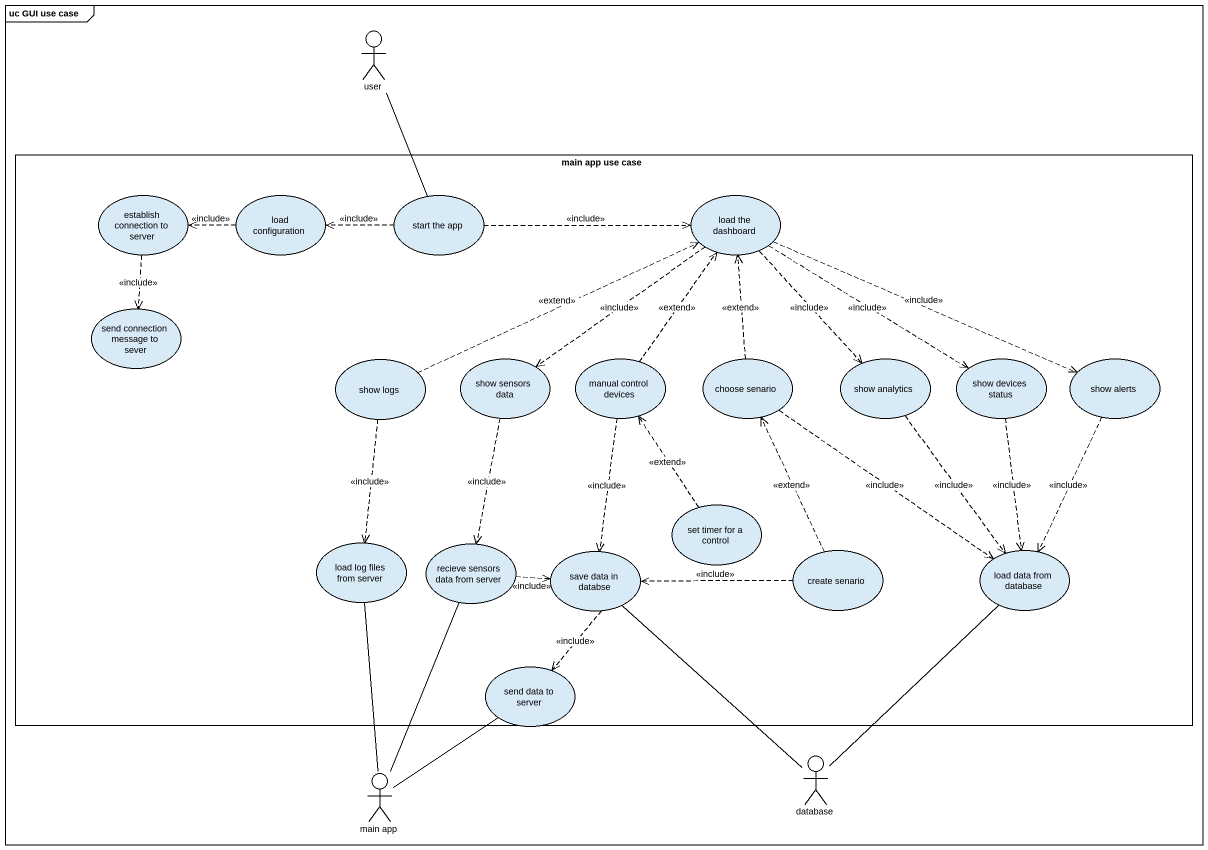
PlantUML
@startuml
mainframe uc GUI use case
actor user
rectangle "main app use case" as main_app_use_case {
  usecase "establish connection to server" as establish_connection_to
  usecase "load configuration" as load_configuration
  usecase "start the app" as start_the_app
  usecase "load the dashboard" as load_the_dashboard
  usecase "send connection message to sever" as send_connection_message_to
  usecase "show logs" as show_logs
  usecase "show sensors data" as show_sensors_data
  usecase "manual control devices" as manual_control_devices
  usecase "choose senario" as choose_senario
  usecase "show analytics" as show_analytics
  usecase "show devices status" as show_devices_status
  usecase "show alerts" as show_alerts
  usecase "set timer for a control" as set_timer_for_a_control
  usecase "load log files from server" as load_log_files_from_server
  usecase "recieve sensors data from server" as recieve_sensors_data_from
  usecase "save data in databse" as save_data_in_databse
  usecase "create senario" as create_senario
  usecase "load data from database" as load_data_from_database
  usecase "send data to server" as send_data_to_server
}
actor "database" as database_
actor "main app" as main_app
user -- start_the_app
establish_connection_to ..> send_connection_message_to : <<include>>
load_configuration .left.> establish_connection_to : <<include>>
start_the_app .left.> load_configuration : <<include>>
start_the_app .right.> load_the_dashboard : <<include>>
load_the_dashboard ..> show_sensors_data : <<include>>
load_the_dashboard ..> show_analytics : <<include>>
load_the_dashboard ..> show_devices_status : <<include>>
load_the_dashboard .right.> show_alerts : <<include>>
show_logs .right.> load_the_dashboard : <<extend>>
show_logs ..> load_log_files_from_server : <<include>>
show_sensors_data ..> recieve_sensors_data_from : <<include>>
manual_control_devices .up.> load_the_dashboard : <<extend>>
manual_control_devices ..> save_data_in_databse : <<include>>
choose_senario .up.> load_the_dashboard : <<extend>>
choose_senario ..> load_data_from_database : <<include>>
show_analytics ..> load_data_from_database : <<include>>
show_devices_status ..> load_data_from_database : <<include>>
show_alerts ..> load_data_from_database : <<include>>
set_timer_for_a_control .up.> manual_control_devices : <<extend>>
load_log_files_from_server -- main_app
recieve_sensors_data_from .right.> save_data_in_databse : <<include>>
recieve_sensors_data_from -- main_app
save_data_in_databse ..> send_data_to_server : <<include>>
save_data_in_databse -- database_
create_senario .up.> choose_senario : <<extend>>
create_senario .left.> save_data_in_databse : <<include>>
load_data_from_database -- database_
send_data_to_server -- main_app
@enduml
